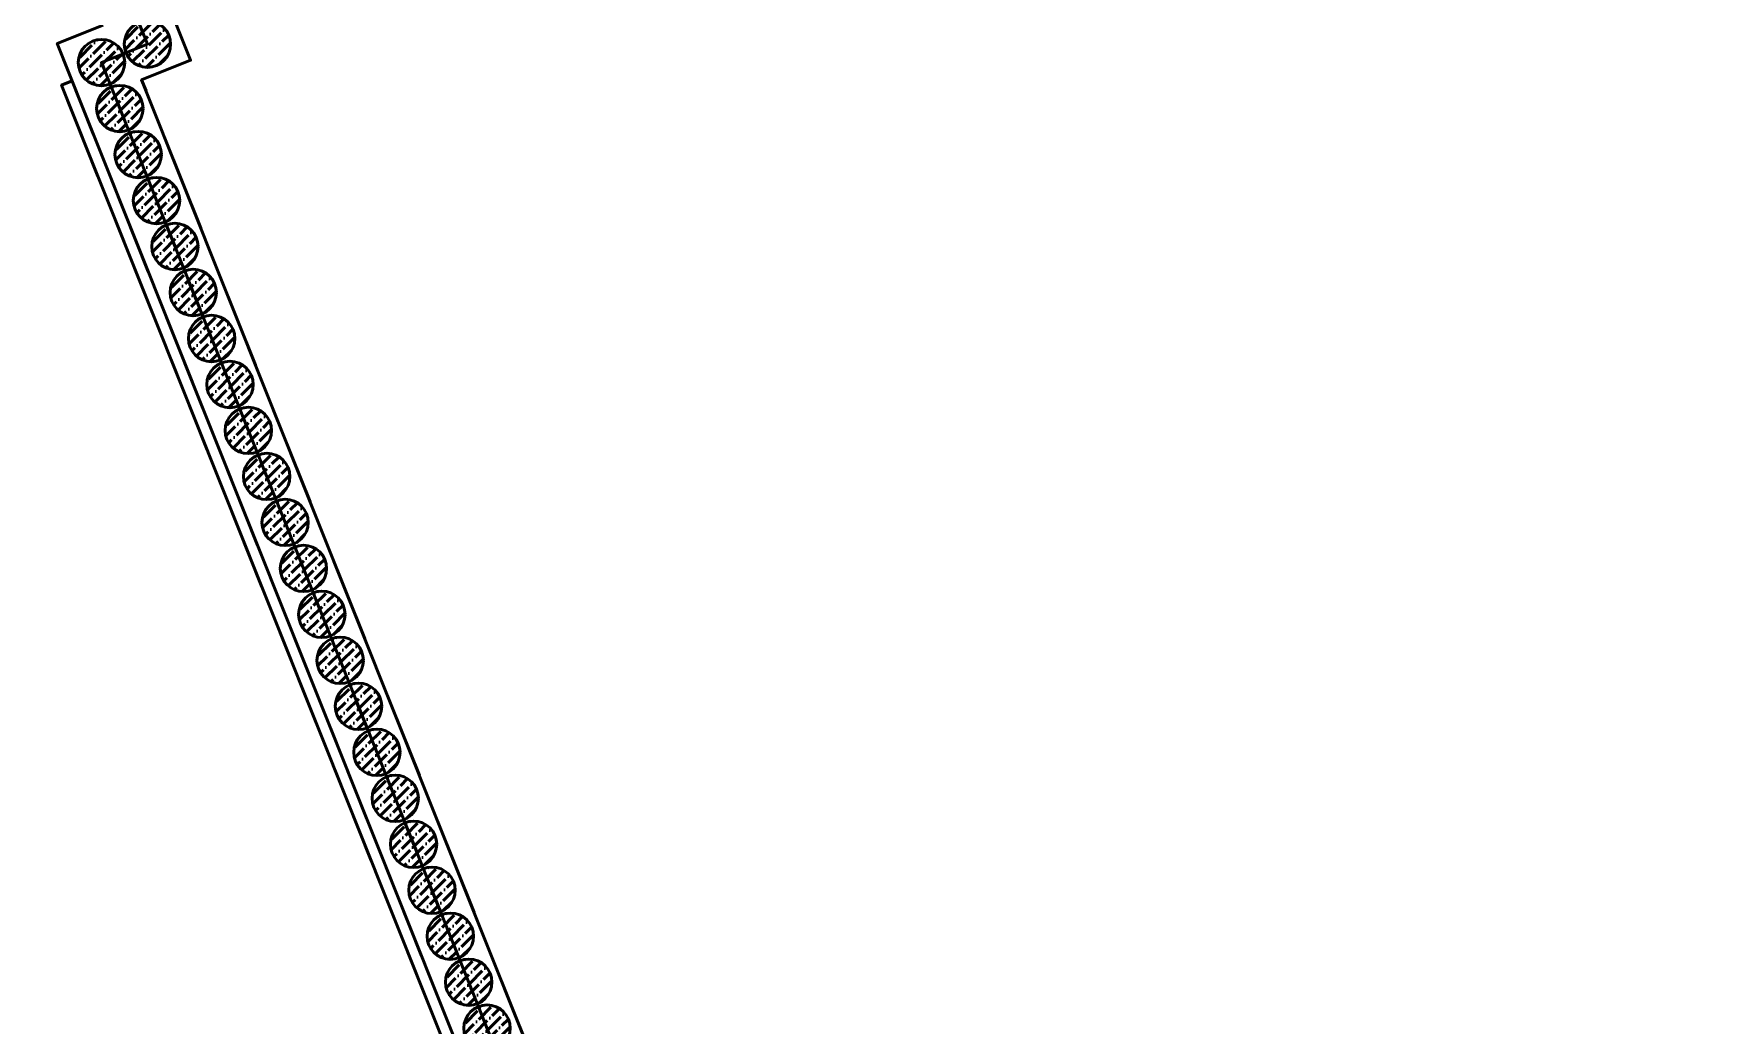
# Model space of a CAD drawing. Extents: x 9773 to 10136, y 10676 to 11757.
# Drawn here: x 9909.9 to 9964.5, y 11253.6 to 11285.6 of the extents above; entities that cross this region are included whole.
import ezdxf

# ---------------------------------------------------------------- set-up
doc = ezdxf.new("R2010")
doc.units = 0
for name, pattern in [('CONTI', [0]), ('DASHDOT', [1, 0.5, -0.25, 0, -0.25]), ('HIDDEN2', [4.7625, 3.175, -1.5875])]:
    doc.linetypes.add(name, pattern=pattern)
for name, color, linetype, lineweight in [('HATCH', 8, 'Continuous', 0), ('OSI', 3, 'DASHDOT', 9), ('SIZE', 142, 'Continuous', 9), ('ПС', 5, 'Continuous', 40)]:
    doc.layers.add(name, color=color, linetype=linetype, lineweight=lineweight)
doc.layers.add('HIDDEN', color=6, linetype='HIDDEN2')
doc.layers.add('PILE_HID', color=40, linetype='CONTI')
pattern_1 = [(45, (-67.13127, 169.8088), (0.1178658616, 0.4321748258), [0.555625, -0.111125, 0, -0.111125])]
pattern_2 = [(45, (-68.61713, 169.2153), (0.1178658616, 0.4321748258), [0.555625, -0.111125, 0, -0.111125])]
pattern_3 = [(45, (-68.02364, 167.72944), (0.1178658616, 0.4321748258), [0.555625, -0.111125, 0, -0.111125])]
pattern_4 = [(45, (-67.43015, 166.24359), (0.1178658616, 0.4321748258), [0.555625, -0.111125, 0, -0.111125])]
pattern_5 = [(45, (-66.83666, 164.75773), (0.1178658616, 0.4321748258), [0.555625, -0.111125, 0, -0.111125])]
pattern_6 = [(45, (-66.24316, 163.27187), (0.1178658616, 0.4321748258), [0.555625, -0.111125, 0, -0.111125])]
pattern_7 = [(45, (-65.64967, 161.78602), (0.1178658616, 0.4321748258), [0.555625, -0.111125, 0, -0.111125])]
pattern_8 = [(45, (-65.05618, 160.30016), (0.1178658616, 0.4321748258), [0.555625, -0.111125, 0, -0.111125])]
pattern_9 = [(45, (-64.4627, 158.8143), (0.1178658616, 0.4321748258), [0.555625, -0.111125, 0, -0.111125])]
pattern_10 = [(45, (-63.8692, 157.32845), (0.1178658616, 0.4321748258), [0.555625, -0.111125, 0, -0.111125])]
pattern_11 = [(45, (-63.27571, 155.8426), (0.1178658616, 0.4321748258), [0.555625, -0.111125, 0, -0.111125])]
pattern_12 = [(45, (-62.68222, 154.35674), (0.1178658616, 0.4321748258), [0.555625, -0.111125, 0, -0.111125])]
pattern_13 = [(45, (-62.08873, 152.87088), (0.1178658616, 0.4321748258), [0.555625, -0.111125, 0, -0.111125])]
pattern_14 = [(45, (-61.49524, 151.38502), (0.1178658616, 0.4321748258), [0.555625, -0.111125, 0, -0.111125])]
pattern_15 = [(45, (-60.90175, 149.89917), (0.1178658616, 0.4321748258), [0.555625, -0.111125, 0, -0.111125])]
pattern_16 = [(45, (-60.30826, 148.4133), (0.1178658616, 0.4321748258), [0.555625, -0.111125, 0, -0.111125])]
pattern_17 = [(45, (-59.71477, 146.92745), (0.1178658616, 0.4321748258), [0.555625, -0.111125, 0, -0.111125])]
pattern_18 = [(45, (-59.12128, 145.4416), (0.1178658616, 0.4321748258), [0.555625, -0.111125, 0, -0.111125])]
pattern_19 = [(45, (-58.52779, 143.95574), (0.1178658616, 0.4321748258), [0.555625, -0.111125, 0, -0.111125])]
pattern_20 = [(45, (-57.9343, 142.46988), (0.1178658616, 0.4321748258), [0.555625, -0.111125, 0, -0.111125])]
pattern_21 = [(45, (-57.3408, 140.98403), (0.1178658616, 0.4321748258), [0.555625, -0.111125, 0, -0.111125])]
pattern_22 = [(45, (-56.74732, 139.49817), (0.1178658616, 0.4321748258), [0.555625, -0.111125, 0, -0.111125])]
pattern_23 = [(45, (-56.15383, 138.01232), (0.1178658616, 0.4321748258), [0.555625, -0.111125, 0, -0.111125])]

# ---------------------------------------------------------------- blocks, each defined once
blk = doc.blocks.new('45245242')
at = {"layer": 'HATCH', "lineweight": 50}
h = blk.add_hatch(dxfattribs=at)
h.set_pattern_fill('ANSI36', color=5, scale=0.07)
h.set_pattern_definition(pattern_1)
h.paths.add_polyline_path([(9913.345, 11285.993, 0.306578), (9912.874, 11285.296, 0.095507), (9912.927, 11285.018), (9913.624, 11285.296)])
h.paths.add_polyline_path([(9913.345, 11285.993), (9913.624, 11285.296), (9914.32, 11285.575, 0.414214)])
h.paths.add_polyline_path([(9914.374, 11285.296, 0.095507), (9914.32, 11285.575), (9913.624, 11285.296), (9913.903, 11284.6, 0.306578)])
h.paths.add_polyline_path([(9913.624, 11285.296), (9912.927, 11285.018, 0.414214), (9913.903, 11284.6)])
h = blk.add_hatch(dxfattribs=at)
h.set_pattern_fill('ANSI36', color=5, scale=0.07)
h.set_pattern_definition(pattern_2)
h.paths.add_polyline_path([(9911.859, 11285.399, 0.306578), (9911.388, 11284.703, 0.095507), (9911.442, 11284.424), (9912.138, 11284.703)])
h.paths.add_polyline_path([(9911.859, 11285.399), (9912.138, 11284.703), (9912.834, 11284.982, 0.414214)])
h.paths.add_polyline_path([(9912.888, 11284.703, 0.095507), (9912.834, 11284.982), (9912.138, 11284.703), (9912.417, 11284.007, 0.306578)])
h.paths.add_polyline_path([(9912.138, 11284.703), (9911.442, 11284.424, 0.414214), (9912.417, 11284.007)])
h = blk.add_hatch(dxfattribs=at)
h.set_pattern_fill('ANSI36', color=5, scale=0.07)
h.set_pattern_definition(pattern_3)
h.paths.add_polyline_path([(9912.453, 11283.913, 0.306578), (9911.981, 11283.217, 0.095507), (9912.035, 11282.938), (9912.731, 11283.217)])
h.paths.add_polyline_path([(9912.453, 11283.913), (9912.731, 11283.217), (9913.428, 11283.496, 0.414214)])
h.paths.add_polyline_path([(9913.481, 11283.217, 0.095507), (9913.428, 11283.496), (9912.731, 11283.217), (9913.01, 11282.521, 0.306578)])
h.paths.add_polyline_path([(9912.731, 11283.217), (9912.035, 11282.938, 0.414214), (9913.01, 11282.521)])
h = blk.add_hatch(dxfattribs=at)
h.set_pattern_fill('ANSI36', color=5, scale=0.07)
h.set_pattern_definition(pattern_4)
h.paths.add_polyline_path([(9913.046, 11282.427, 0.306578), (9912.575, 11281.731, 0.095507), (9912.629, 11281.452), (9913.325, 11281.731)])
h.paths.add_polyline_path([(9913.046, 11282.427), (9913.325, 11281.731), (9914.021, 11282.01, 0.414214)])
h.paths.add_polyline_path([(9914.075, 11281.731, 0.095507), (9914.021, 11282.01), (9913.325, 11281.731), (9913.604, 11281.035, 0.306578)])
h.paths.add_polyline_path([(9913.325, 11281.731), (9912.629, 11281.452, 0.414214), (9913.604, 11281.035)])
h = blk.add_hatch(dxfattribs=at)
h.set_pattern_fill('ANSI36', color=5, scale=0.07)
h.set_pattern_definition(pattern_5)
h.paths.add_polyline_path([(9913.64, 11280.941, 0.306578), (9913.168, 11280.245, 0.095507), (9913.222, 11279.966), (9913.918, 11280.245)])
h.paths.add_polyline_path([(9913.64, 11280.941), (9913.918, 11280.245), (9914.615, 11280.524, 0.414214)])
h.paths.add_polyline_path([(9914.668, 11280.245, 0.095507), (9914.615, 11280.524), (9913.918, 11280.245), (9914.197, 11279.549, 0.306578)])
h.paths.add_polyline_path([(9913.918, 11280.245), (9913.222, 11279.966, 0.414214), (9914.197, 11279.549)])
h = blk.add_hatch(dxfattribs=at)
h.set_pattern_fill('ANSI36', color=5, scale=0.07)
h.set_pattern_definition(pattern_6)
h.paths.add_polyline_path([(9914.233, 11279.456, 0.306578), (9913.762, 11278.759, 0.095507), (9913.816, 11278.481), (9914.512, 11278.759)])
h.paths.add_polyline_path([(9914.233, 11279.456), (9914.512, 11278.759), (9915.208, 11279.038, 0.414214)])
h.paths.add_polyline_path([(9915.262, 11278.759, 0.095507), (9915.208, 11279.038), (9914.512, 11278.759), (9914.791, 11278.063, 0.306578)])
h.paths.add_polyline_path([(9914.512, 11278.759), (9913.816, 11278.481, 0.414214), (9914.791, 11278.063)])
h = blk.add_hatch(dxfattribs=at)
h.set_pattern_fill('ANSI36', color=5, scale=0.07)
h.set_pattern_definition(pattern_7)
h.paths.add_polyline_path([(9914.827, 11277.97, 0.306578), (9914.355, 11277.274, 0.095507), (9914.409, 11276.995), (9915.105, 11277.274)])
h.paths.add_polyline_path([(9914.827, 11277.97), (9915.105, 11277.274), (9915.802, 11277.552, 0.414214)])
h.paths.add_polyline_path([(9915.855, 11277.274, 0.095507), (9915.802, 11277.552), (9915.105, 11277.274), (9915.384, 11276.577, 0.306578)])
h.paths.add_polyline_path([(9915.105, 11277.274), (9914.409, 11276.995, 0.414214), (9915.384, 11276.577)])
h = blk.add_hatch(dxfattribs=at)
h.set_pattern_fill('ANSI36', color=5, scale=0.07)
h.set_pattern_definition(pattern_8)
h.paths.add_polyline_path([(9915.42, 11276.484, 0.306578), (9914.949, 11275.788, 0.095507), (9915.003, 11275.509), (9915.699, 11275.788)])
h.paths.add_polyline_path([(9915.42, 11276.484), (9915.699, 11275.788), (9916.395, 11276.066, 0.414214)])
h.paths.add_polyline_path([(9916.449, 11275.788, 0.095507), (9916.395, 11276.066), (9915.699, 11275.788), (9915.978, 11275.091, 0.306578)])
h.paths.add_polyline_path([(9915.699, 11275.788), (9915.003, 11275.509, 0.414214), (9915.978, 11275.091)])
h = blk.add_hatch(dxfattribs=at)
h.set_pattern_fill('ANSI36', color=5, scale=0.07)
h.set_pattern_definition(pattern_9)
h.paths.add_polyline_path([(9916.014, 11274.998, 0.306578), (9915.542, 11274.302, 0.095507), (9915.596, 11274.023), (9916.292, 11274.302)])
h.paths.add_polyline_path([(9916.014, 11274.998), (9916.292, 11274.302), (9916.989, 11274.581, 0.414214)])
h.paths.add_polyline_path([(9917.042, 11274.302, 0.095507), (9916.989, 11274.581), (9916.292, 11274.302), (9916.571, 11273.606, 0.306578)])
h.paths.add_polyline_path([(9916.292, 11274.302), (9915.596, 11274.023, 0.414214), (9916.571, 11273.606)])
h = blk.add_hatch(dxfattribs=at)
h.set_pattern_fill('ANSI36', color=5, scale=0.07)
h.set_pattern_definition(pattern_10)
h.paths.add_polyline_path([(9916.607, 11273.512, 0.306578), (9916.136, 11272.816, 0.095507), (9916.19, 11272.537), (9916.886, 11272.816)])
h.paths.add_polyline_path([(9916.607, 11273.512), (9916.886, 11272.816), (9917.582, 11273.095, 0.414214)])
h.paths.add_polyline_path([(9917.636, 11272.816, 0.095507), (9917.582, 11273.095), (9916.886, 11272.816), (9917.165, 11272.12, 0.306578)])
h.paths.add_polyline_path([(9916.886, 11272.816), (9916.19, 11272.537, 0.414214), (9917.165, 11272.12)])
h = blk.add_hatch(dxfattribs=at)
h.set_pattern_fill('ANSI36', color=5, scale=0.07)
h.set_pattern_definition(pattern_11)
h.paths.add_polyline_path([(9917.201, 11272.026, 0.306578), (9916.729, 11271.33, 0.095507), (9916.783, 11271.051), (9917.479, 11271.33)])
h.paths.add_polyline_path([(9917.201, 11272.026), (9917.479, 11271.33), (9918.176, 11271.609, 0.414214)])
h.paths.add_polyline_path([(9918.229, 11271.33, 0.095507), (9918.176, 11271.609), (9917.479, 11271.33), (9917.758, 11270.634, 0.306578)])
h.paths.add_polyline_path([(9917.479, 11271.33), (9916.783, 11271.051, 0.414214), (9917.758, 11270.634)])
h = blk.add_hatch(dxfattribs=at)
h.set_pattern_fill('ANSI36', color=5, scale=0.07)
h.set_pattern_definition(pattern_12)
h.paths.add_polyline_path([(9917.794, 11270.541, 0.306578), (9917.323, 11269.844, 0.095507), (9917.377, 11269.565), (9918.073, 11269.844)])
h.paths.add_polyline_path([(9917.794, 11270.541), (9918.073, 11269.844), (9918.769, 11270.123, 0.414214)])
h.paths.add_polyline_path([(9918.823, 11269.844, 0.095507), (9918.769, 11270.123), (9918.073, 11269.844), (9918.352, 11269.148, 0.306578)])
h.paths.add_polyline_path([(9918.073, 11269.844), (9917.377, 11269.565, 0.414214), (9918.352, 11269.148)])
h = blk.add_hatch(dxfattribs=at)
h.set_pattern_fill('ANSI36', color=5, scale=0.07)
h.set_pattern_definition(pattern_13)
h.paths.add_polyline_path([(9918.387, 11269.055, 0.306578), (9917.916, 11268.358, 0.095507), (9917.97, 11268.08), (9918.666, 11268.358)])
h.paths.add_polyline_path([(9918.387, 11269.055), (9918.666, 11268.358), (9919.363, 11268.637, 0.414214)])
h.paths.add_polyline_path([(9919.416, 11268.358, 0.095507), (9919.363, 11268.637), (9918.666, 11268.358), (9918.945, 11267.662, 0.306578)])
h.paths.add_polyline_path([(9918.666, 11268.358), (9917.97, 11268.08, 0.414214), (9918.945, 11267.662)])
h = blk.add_hatch(dxfattribs=at)
h.set_pattern_fill('ANSI36', color=5, scale=0.07)
h.set_pattern_definition(pattern_14)
h.paths.add_polyline_path([(9918.981, 11267.569, 0.306578), (9918.51, 11266.873, 0.095507), (9918.564, 11266.594), (9919.26, 11266.873)])
h.paths.add_polyline_path([(9918.981, 11267.569), (9919.26, 11266.873), (9919.956, 11267.151, 0.414214)])
h.paths.add_polyline_path([(9920.01, 11266.873, 0.095507), (9919.956, 11267.151), (9919.26, 11266.873), (9919.539, 11266.176, 0.306578)])
h.paths.add_polyline_path([(9919.26, 11266.873), (9918.564, 11266.594, 0.414214), (9919.539, 11266.176)])
h = blk.add_hatch(dxfattribs=at)
h.set_pattern_fill('ANSI36', color=5, scale=0.07)
h.set_pattern_definition(pattern_15)
h.paths.add_polyline_path([(9919.574, 11266.083, 0.306578), (9919.103, 11265.387, 0.095507), (9919.157, 11265.108), (9919.853, 11265.387)])
h.paths.add_polyline_path([(9919.574, 11266.083), (9919.853, 11265.387), (9920.55, 11265.665, 0.414214)])
h.paths.add_polyline_path([(9920.603, 11265.387, 0.095507), (9920.55, 11265.665), (9919.853, 11265.387), (9920.132, 11264.69, 0.306578)])
h.paths.add_polyline_path([(9919.853, 11265.387), (9919.157, 11265.108, 0.414214), (9920.132, 11264.69)])
h = blk.add_hatch(dxfattribs=at)
h.set_pattern_fill('ANSI36', color=5, scale=0.07)
h.set_pattern_definition(pattern_16)
h.paths.add_polyline_path([(9920.168, 11264.597, 0.306578), (9919.697, 11263.901, 0.095507), (9919.75, 11263.622), (9920.447, 11263.901)])
h.paths.add_polyline_path([(9920.168, 11264.597), (9920.447, 11263.901), (9921.143, 11264.18, 0.414214)])
h.paths.add_polyline_path([(9921.197, 11263.901, 0.095507), (9921.143, 11264.18), (9920.447, 11263.901), (9920.726, 11263.205, 0.306578)])
h.paths.add_polyline_path([(9920.447, 11263.901), (9919.75, 11263.622, 0.414214), (9920.726, 11263.205)])
h = blk.add_hatch(dxfattribs=at)
h.set_pattern_fill('ANSI36', color=5, scale=0.07)
h.set_pattern_definition(pattern_17)
h.paths.add_polyline_path([(9920.761, 11263.111, 0.306578), (9920.29, 11262.415, 0.095507), (9920.344, 11262.136), (9921.04, 11262.415)])
h.paths.add_polyline_path([(9920.761, 11263.111), (9921.04, 11262.415), (9921.736, 11262.694, 0.414214)])
h.paths.add_polyline_path([(9921.79, 11262.415, 0.095507), (9921.736, 11262.694), (9921.04, 11262.415), (9921.319, 11261.719, 0.306578)])
h.paths.add_polyline_path([(9921.04, 11262.415), (9920.344, 11262.136, 0.414214), (9921.319, 11261.719)])
h = blk.add_hatch(dxfattribs=at)
h.set_pattern_fill('ANSI36', color=5, scale=0.07)
h.set_pattern_definition(pattern_18)
h.paths.add_polyline_path([(9921.355, 11261.625, 0.306578), (9920.884, 11260.929, 0.095507), (9920.937, 11260.65), (9921.634, 11260.929)])
h.paths.add_polyline_path([(9921.355, 11261.625), (9921.634, 11260.929), (9922.33, 11261.208, 0.414214)])
h.paths.add_polyline_path([(9922.384, 11260.929, 0.095507), (9922.33, 11261.208), (9921.634, 11260.929), (9921.913, 11260.233, 0.306578)])
h.paths.add_polyline_path([(9921.634, 11260.929), (9920.937, 11260.65, 0.414214), (9921.913, 11260.233)])
h = blk.add_hatch(dxfattribs=at)
h.set_pattern_fill('ANSI36', color=5, scale=0.07)
h.set_pattern_definition(pattern_19)
h.paths.add_polyline_path([(9921.948, 11260.14, 0.306578), (9921.477, 11259.443, 0.095507), (9921.531, 11259.164), (9922.227, 11259.443)])
h.paths.add_polyline_path([(9921.948, 11260.14), (9922.227, 11259.443), (9922.923, 11259.722, 0.414214)])
h.paths.add_polyline_path([(9922.977, 11259.443, 0.095507), (9922.923, 11259.722), (9922.227, 11259.443), (9922.506, 11258.747, 0.306578)])
h.paths.add_polyline_path([(9922.227, 11259.443), (9921.531, 11259.164, 0.414214), (9922.506, 11258.747)])
h = blk.add_hatch(dxfattribs=at)
h.set_pattern_fill('ANSI36', color=5, scale=0.07)
h.set_pattern_definition(pattern_20)
h.paths.add_polyline_path([(9922.542, 11258.654, 0.306578), (9922.071, 11257.957, 0.095507), (9922.124, 11257.679), (9922.821, 11257.957)])
h.paths.add_polyline_path([(9922.542, 11258.654), (9922.821, 11257.957), (9923.517, 11258.236, 0.414214)])
h.paths.add_polyline_path([(9923.571, 11257.957, 0.095507), (9923.517, 11258.236), (9922.821, 11257.957), (9923.1, 11257.261, 0.306578)])
h.paths.add_polyline_path([(9922.821, 11257.957), (9922.124, 11257.679, 0.414214), (9923.1, 11257.261)])
h = blk.add_hatch(dxfattribs=at)
h.set_pattern_fill('ANSI36', color=5, scale=0.07)
h.set_pattern_definition(pattern_21)
h.paths.add_polyline_path([(9923.135, 11257.168, 0.306578), (9922.664, 11256.472, 0.095507), (9922.718, 11256.193), (9923.414, 11256.472)])
h.paths.add_polyline_path([(9923.135, 11257.168), (9923.414, 11256.472), (9924.11, 11256.75, 0.414214)])
h.paths.add_polyline_path([(9924.164, 11256.472, 0.095507), (9924.11, 11256.75), (9923.414, 11256.472), (9923.693, 11255.775, 0.306578)])
h.paths.add_polyline_path([(9923.414, 11256.472), (9922.718, 11256.193, 0.414214), (9923.693, 11255.775)])
h = blk.add_hatch(dxfattribs=at)
h.set_pattern_fill('ANSI36', color=5, scale=0.07)
h.set_pattern_definition(pattern_22)
h.paths.add_polyline_path([(9923.729, 11255.682, 0.306578), (9923.258, 11254.986, 0.095507), (9923.311, 11254.707), (9924.008, 11254.986)])
h.paths.add_polyline_path([(9923.729, 11255.682), (9924.008, 11254.986), (9924.704, 11255.264, 0.414214)])
h.paths.add_polyline_path([(9924.758, 11254.986, 0.095507), (9924.704, 11255.264), (9924.008, 11254.986), (9924.286, 11254.289, 0.306578)])
h.paths.add_polyline_path([(9924.008, 11254.986), (9923.311, 11254.707, 0.414214), (9924.286, 11254.289)])
h = blk.add_hatch(dxfattribs=at)
h.set_pattern_fill('ANSI36', color=5, scale=0.07)
h.set_pattern_definition(pattern_23)
h.paths.add_polyline_path([(9924.322, 11254.196, 0.306578), (9923.851, 11253.5, 0.095507), (9923.905, 11253.221), (9924.601, 11253.5)])
h.paths.add_polyline_path([(9924.322, 11254.196), (9924.601, 11253.5), (9925.297, 11253.779, 0.414214)])
h.paths.add_polyline_path([(9925.351, 11253.5, 0.095507), (9925.297, 11253.779), (9924.601, 11253.5), (9924.88, 11252.804, 0.306578)])
h.paths.add_polyline_path([(9924.601, 11253.5), (9923.905, 11253.221, 0.414214), (9924.88, 11252.804)])
at = {"layer": 'HIDDEN', "color": 5, "lineweight": 50}
for points in [[(9912.194, 11285.91), (9910.708, 11285.316), (9949.508, 11188.178), (9950.994, 11188.772), (9951.958, 11186.357), (9950.472, 11185.764), (9962.582, 11159.026), (9962.773, 11158.971), (9964.525, 11160.069), (9953.431, 11184.56), (9954.817, 11185.13), (9952.258, 11191.538), (9950.679, 11190.908), (9913.437, 11284.145), (9915.016, 11284.776), (9912.494, 11291.091)], [(9911.191, 11284.109), (9910.847, 11283.972), (9948.682, 11189.248), (9949.026, 11189.386)]]:
    blk.add_lwpolyline(points, dxfattribs=at)
at = {"layer": 'OSI', "color": 5, "lineweight": 50, "ltscale": 2, "flags": 128}
blk.add_lwpolyline([(9860.073, 11421.816), (9861.045, 11418.751), (9862.016, 11415.686), (9863.952, 11409.577), (9866.625, 11402.227), (9869.308, 11394.849), (9872.607, 11385.409), (9876.019, 11376.023), (9879.525, 11366.729), (9883.125, 11357.451), (9886.79, 11348.177), (9890.491, 11338.898), (9910.357, 11289.16), (9911.843, 11289.754), (9913.624, 11285.296), (9912.138, 11284.703), (9950.121, 11189.608), (9952.304, 11190.48)], dxfattribs=at)
at = {"layer": 'PILE_HID', "color": 5, "lineweight": 50, "ltscale": 100}
for centre in [(9913.624, 11285.296), (9912.138, 11284.703), (9912.731, 11283.217), (9913.325, 11281.731), (9913.918, 11280.245), (9914.512, 11278.759), (9915.105, 11277.274), (9915.699, 11275.788), (9916.292, 11274.302), (9916.886, 11272.816), (9917.479, 11271.33), (9918.073, 11269.844), (9918.666, 11268.358), (9919.26, 11266.873), (9919.853, 11265.387), (9920.447, 11263.901), (9921.04, 11262.415), (9921.634, 11260.929), (9922.227, 11259.443), (9922.821, 11257.957), (9923.414, 11256.472), (9924.008, 11254.986), (9924.601, 11253.5)]:
    blk.add_circle(centre, 0.75, dxfattribs=at)

msp = doc.modelspace()

# ---------------------------------------------------------------- hatches: boundary and pattern name
at = {"layer": 'ПС', "lineweight": 50}
h = msp.add_hatch(dxfattribs=at)
h.set_pattern_fill('ANSI36', color=5, scale=0.07)
h.set_pattern_definition(pattern_1)
h.paths.add_polyline_path([(9913.345, 11285.993, 0.306578), (9912.874, 11285.296, 0.095507), (9912.927, 11285.018), (9913.624, 11285.296)])
h.paths.add_polyline_path([(9913.345, 11285.993), (9913.624, 11285.296), (9914.32, 11285.575, 0.414214)])
h.paths.add_polyline_path([(9914.374, 11285.296, 0.095507), (9914.32, 11285.575), (9913.624, 11285.296), (9913.903, 11284.6, 0.306578)])
h.paths.add_polyline_path([(9913.624, 11285.296), (9912.927, 11285.018, 0.414214), (9913.903, 11284.6)])
h = msp.add_hatch(dxfattribs=at)
h.set_pattern_fill('ANSI36', color=5, scale=0.07)
h.set_pattern_definition(pattern_2)
h.paths.add_polyline_path([(9911.859, 11285.399, 0.306578), (9911.388, 11284.703, 0.095507), (9911.442, 11284.424), (9912.138, 11284.703)])
h.paths.add_polyline_path([(9911.859, 11285.399), (9912.138, 11284.703), (9912.834, 11284.982, 0.414214)])
h.paths.add_polyline_path([(9912.888, 11284.703, 0.095507), (9912.834, 11284.982), (9912.138, 11284.703), (9912.417, 11284.007, 0.306578)])
h.paths.add_polyline_path([(9912.138, 11284.703), (9911.442, 11284.424, 0.414214), (9912.417, 11284.007)])
h = msp.add_hatch(dxfattribs=at)
h.set_pattern_fill('ANSI36', color=5, scale=0.07)
h.set_pattern_definition(pattern_3)
h.paths.add_polyline_path([(9912.453, 11283.913, 0.306578), (9911.981, 11283.217, 0.095507), (9912.035, 11282.938), (9912.731, 11283.217)])
h.paths.add_polyline_path([(9912.453, 11283.913), (9912.731, 11283.217), (9913.428, 11283.496, 0.414214)])
h.paths.add_polyline_path([(9913.481, 11283.217, 0.095507), (9913.428, 11283.496), (9912.731, 11283.217), (9913.01, 11282.521, 0.306578)])
h.paths.add_polyline_path([(9912.731, 11283.217), (9912.035, 11282.938, 0.414214), (9913.01, 11282.521)])
h = msp.add_hatch(dxfattribs=at)
h.set_pattern_fill('ANSI36', color=5, scale=0.07)
h.set_pattern_definition(pattern_4)
h.paths.add_polyline_path([(9913.046, 11282.427, 0.306578), (9912.575, 11281.731, 0.095507), (9912.629, 11281.452), (9913.325, 11281.731)])
h.paths.add_polyline_path([(9913.046, 11282.427), (9913.325, 11281.731), (9914.021, 11282.01, 0.414214)])
h.paths.add_polyline_path([(9914.075, 11281.731, 0.095507), (9914.021, 11282.01), (9913.325, 11281.731), (9913.604, 11281.035, 0.306578)])
h.paths.add_polyline_path([(9913.325, 11281.731), (9912.629, 11281.452, 0.414214), (9913.604, 11281.035)])
h = msp.add_hatch(dxfattribs=at)
h.set_pattern_fill('ANSI36', color=5, scale=0.07)
h.set_pattern_definition(pattern_5)
h.paths.add_polyline_path([(9913.64, 11280.941, 0.306578), (9913.168, 11280.245, 0.095507), (9913.222, 11279.966), (9913.918, 11280.245)])
h.paths.add_polyline_path([(9913.64, 11280.941), (9913.918, 11280.245), (9914.615, 11280.524, 0.414214)])
h.paths.add_polyline_path([(9914.668, 11280.245, 0.095507), (9914.615, 11280.524), (9913.918, 11280.245), (9914.197, 11279.549, 0.306578)])
h.paths.add_polyline_path([(9913.918, 11280.245), (9913.222, 11279.966, 0.414214), (9914.197, 11279.549)])
h = msp.add_hatch(dxfattribs=at)
h.set_pattern_fill('ANSI36', color=5, scale=0.07)
h.set_pattern_definition(pattern_6)
h.paths.add_polyline_path([(9914.233, 11279.456, 0.306578), (9913.762, 11278.759, 0.095507), (9913.816, 11278.481), (9914.512, 11278.759)])
h.paths.add_polyline_path([(9914.233, 11279.456), (9914.512, 11278.759), (9915.208, 11279.038, 0.414214)])
h.paths.add_polyline_path([(9915.262, 11278.759, 0.095507), (9915.208, 11279.038), (9914.512, 11278.759), (9914.791, 11278.063, 0.306578)])
h.paths.add_polyline_path([(9914.512, 11278.759), (9913.816, 11278.481, 0.414214), (9914.791, 11278.063)])
h = msp.add_hatch(dxfattribs=at)
h.set_pattern_fill('ANSI36', color=5, scale=0.07)
h.set_pattern_definition(pattern_7)
h.paths.add_polyline_path([(9914.827, 11277.97, 0.306578), (9914.355, 11277.274, 0.095507), (9914.409, 11276.995), (9915.105, 11277.274)])
h.paths.add_polyline_path([(9914.827, 11277.97), (9915.105, 11277.274), (9915.802, 11277.552, 0.414214)])
h.paths.add_polyline_path([(9915.855, 11277.274, 0.095507), (9915.802, 11277.552), (9915.105, 11277.274), (9915.384, 11276.577, 0.306578)])
h.paths.add_polyline_path([(9915.105, 11277.274), (9914.409, 11276.995, 0.414214), (9915.384, 11276.577)])
h = msp.add_hatch(dxfattribs=at)
h.set_pattern_fill('ANSI36', color=5, scale=0.07)
h.set_pattern_definition(pattern_8)
h.paths.add_polyline_path([(9915.42, 11276.484, 0.306578), (9914.949, 11275.788, 0.095507), (9915.003, 11275.509), (9915.699, 11275.788)])
h.paths.add_polyline_path([(9915.42, 11276.484), (9915.699, 11275.788), (9916.395, 11276.066, 0.414214)])
h.paths.add_polyline_path([(9916.449, 11275.788, 0.095507), (9916.395, 11276.066), (9915.699, 11275.788), (9915.978, 11275.091, 0.306578)])
h.paths.add_polyline_path([(9915.699, 11275.788), (9915.003, 11275.509, 0.414214), (9915.978, 11275.091)])
h = msp.add_hatch(dxfattribs=at)
h.set_pattern_fill('ANSI36', color=5, scale=0.07)
h.set_pattern_definition(pattern_9)
h.paths.add_polyline_path([(9916.014, 11274.998, 0.306578), (9915.542, 11274.302, 0.095507), (9915.596, 11274.023), (9916.292, 11274.302)])
h.paths.add_polyline_path([(9916.014, 11274.998), (9916.292, 11274.302), (9916.989, 11274.581, 0.414214)])
h.paths.add_polyline_path([(9917.042, 11274.302, 0.095507), (9916.989, 11274.581), (9916.292, 11274.302), (9916.571, 11273.606, 0.306578)])
h.paths.add_polyline_path([(9916.292, 11274.302), (9915.596, 11274.023, 0.414214), (9916.571, 11273.606)])
h = msp.add_hatch(dxfattribs=at)
h.set_pattern_fill('ANSI36', color=5, scale=0.07)
h.set_pattern_definition(pattern_10)
h.paths.add_polyline_path([(9916.607, 11273.512, 0.306578), (9916.136, 11272.816, 0.095507), (9916.19, 11272.537), (9916.886, 11272.816)])
h.paths.add_polyline_path([(9916.607, 11273.512), (9916.886, 11272.816), (9917.582, 11273.095, 0.414214)])
h.paths.add_polyline_path([(9917.636, 11272.816, 0.095507), (9917.582, 11273.095), (9916.886, 11272.816), (9917.165, 11272.12, 0.306578)])
h.paths.add_polyline_path([(9916.886, 11272.816), (9916.19, 11272.537, 0.414214), (9917.165, 11272.12)])
h = msp.add_hatch(dxfattribs=at)
h.set_pattern_fill('ANSI36', color=5, scale=0.07)
h.set_pattern_definition(pattern_11)
h.paths.add_polyline_path([(9917.201, 11272.026, 0.306578), (9916.729, 11271.33, 0.095507), (9916.783, 11271.051), (9917.479, 11271.33)])
h.paths.add_polyline_path([(9917.201, 11272.026), (9917.479, 11271.33), (9918.176, 11271.609, 0.414214)])
h.paths.add_polyline_path([(9918.229, 11271.33, 0.095507), (9918.176, 11271.609), (9917.479, 11271.33), (9917.758, 11270.634, 0.306578)])
h.paths.add_polyline_path([(9917.479, 11271.33), (9916.783, 11271.051, 0.414214), (9917.758, 11270.634)])
h = msp.add_hatch(dxfattribs=at)
h.set_pattern_fill('ANSI36', color=5, scale=0.07)
h.set_pattern_definition(pattern_12)
h.paths.add_polyline_path([(9917.794, 11270.541, 0.306578), (9917.323, 11269.844, 0.095507), (9917.377, 11269.565), (9918.073, 11269.844)])
h.paths.add_polyline_path([(9917.794, 11270.541), (9918.073, 11269.844), (9918.769, 11270.123, 0.414214)])
h.paths.add_polyline_path([(9918.823, 11269.844, 0.095507), (9918.769, 11270.123), (9918.073, 11269.844), (9918.352, 11269.148, 0.306578)])
h.paths.add_polyline_path([(9918.073, 11269.844), (9917.377, 11269.565, 0.414214), (9918.352, 11269.148)])
h = msp.add_hatch(dxfattribs=at)
h.set_pattern_fill('ANSI36', color=5, scale=0.07)
h.set_pattern_definition(pattern_13)
h.paths.add_polyline_path([(9918.387, 11269.055, 0.306578), (9917.916, 11268.358, 0.095507), (9917.97, 11268.08), (9918.666, 11268.358)])
h.paths.add_polyline_path([(9918.387, 11269.055), (9918.666, 11268.358), (9919.363, 11268.637, 0.414214)])
h.paths.add_polyline_path([(9919.416, 11268.358, 0.095507), (9919.363, 11268.637), (9918.666, 11268.358), (9918.945, 11267.662, 0.306578)])
h.paths.add_polyline_path([(9918.666, 11268.358), (9917.97, 11268.08, 0.414214), (9918.945, 11267.662)])
h = msp.add_hatch(dxfattribs=at)
h.set_pattern_fill('ANSI36', color=5, scale=0.07)
h.set_pattern_definition(pattern_14)
h.paths.add_polyline_path([(9918.981, 11267.569, 0.306578), (9918.51, 11266.873, 0.095507), (9918.564, 11266.594), (9919.26, 11266.873)])
h.paths.add_polyline_path([(9918.981, 11267.569), (9919.26, 11266.873), (9919.956, 11267.151, 0.414214)])
h.paths.add_polyline_path([(9920.01, 11266.873, 0.095507), (9919.956, 11267.151), (9919.26, 11266.873), (9919.539, 11266.176, 0.306578)])
h.paths.add_polyline_path([(9919.26, 11266.873), (9918.564, 11266.594, 0.414214), (9919.539, 11266.176)])
h = msp.add_hatch(dxfattribs=at)
h.set_pattern_fill('ANSI36', color=5, scale=0.07)
h.set_pattern_definition(pattern_15)
h.paths.add_polyline_path([(9919.574, 11266.083, 0.306578), (9919.103, 11265.387, 0.095507), (9919.157, 11265.108), (9919.853, 11265.387)])
h.paths.add_polyline_path([(9919.574, 11266.083), (9919.853, 11265.387), (9920.55, 11265.665, 0.414214)])
h.paths.add_polyline_path([(9920.603, 11265.387, 0.095507), (9920.55, 11265.665), (9919.853, 11265.387), (9920.132, 11264.69, 0.306578)])
h.paths.add_polyline_path([(9919.853, 11265.387), (9919.157, 11265.108, 0.414214), (9920.132, 11264.69)])
h = msp.add_hatch(dxfattribs=at)
h.set_pattern_fill('ANSI36', color=5, scale=0.07)
h.set_pattern_definition(pattern_16)
h.paths.add_polyline_path([(9920.168, 11264.597, 0.306578), (9919.697, 11263.901, 0.095507), (9919.75, 11263.622), (9920.447, 11263.901)])
h.paths.add_polyline_path([(9920.168, 11264.597), (9920.447, 11263.901), (9921.143, 11264.18, 0.414214)])
h.paths.add_polyline_path([(9921.197, 11263.901, 0.095507), (9921.143, 11264.18), (9920.447, 11263.901), (9920.726, 11263.205, 0.306578)])
h.paths.add_polyline_path([(9920.447, 11263.901), (9919.75, 11263.622, 0.414214), (9920.726, 11263.205)])
h = msp.add_hatch(dxfattribs=at)
h.set_pattern_fill('ANSI36', color=5, scale=0.07)
h.set_pattern_definition(pattern_17)
h.paths.add_polyline_path([(9920.761, 11263.111, 0.306578), (9920.29, 11262.415, 0.095507), (9920.344, 11262.136), (9921.04, 11262.415)])
h.paths.add_polyline_path([(9920.761, 11263.111), (9921.04, 11262.415), (9921.736, 11262.694, 0.414214)])
h.paths.add_polyline_path([(9921.79, 11262.415, 0.095507), (9921.736, 11262.694), (9921.04, 11262.415), (9921.319, 11261.719, 0.306578)])
h.paths.add_polyline_path([(9921.04, 11262.415), (9920.344, 11262.136, 0.414214), (9921.319, 11261.719)])
h = msp.add_hatch(dxfattribs=at)
h.set_pattern_fill('ANSI36', color=5, scale=0.07)
h.set_pattern_definition(pattern_18)
h.paths.add_polyline_path([(9921.355, 11261.625, 0.306578), (9920.884, 11260.929, 0.095507), (9920.937, 11260.65), (9921.634, 11260.929)])
h.paths.add_polyline_path([(9921.355, 11261.625), (9921.634, 11260.929), (9922.33, 11261.208, 0.414214)])
h.paths.add_polyline_path([(9922.384, 11260.929, 0.095507), (9922.33, 11261.208), (9921.634, 11260.929), (9921.913, 11260.233, 0.306578)])
h.paths.add_polyline_path([(9921.634, 11260.929), (9920.937, 11260.65, 0.414214), (9921.913, 11260.233)])
h = msp.add_hatch(dxfattribs=at)
h.set_pattern_fill('ANSI36', color=5, scale=0.07)
h.set_pattern_definition(pattern_19)
h.paths.add_polyline_path([(9921.948, 11260.14, 0.306578), (9921.477, 11259.443, 0.095507), (9921.531, 11259.164), (9922.227, 11259.443)])
h.paths.add_polyline_path([(9921.948, 11260.14), (9922.227, 11259.443), (9922.923, 11259.722, 0.414214)])
h.paths.add_polyline_path([(9922.977, 11259.443, 0.095507), (9922.923, 11259.722), (9922.227, 11259.443), (9922.506, 11258.747, 0.306578)])
h.paths.add_polyline_path([(9922.227, 11259.443), (9921.531, 11259.164, 0.414214), (9922.506, 11258.747)])
h = msp.add_hatch(dxfattribs=at)
h.set_pattern_fill('ANSI36', color=5, scale=0.07)
h.set_pattern_definition(pattern_20)
h.paths.add_polyline_path([(9922.542, 11258.654, 0.306578), (9922.071, 11257.957, 0.095507), (9922.124, 11257.679), (9922.821, 11257.957)])
h.paths.add_polyline_path([(9922.542, 11258.654), (9922.821, 11257.957), (9923.517, 11258.236, 0.414214)])
h.paths.add_polyline_path([(9923.571, 11257.957, 0.095507), (9923.517, 11258.236), (9922.821, 11257.957), (9923.1, 11257.261, 0.306578)])
h.paths.add_polyline_path([(9922.821, 11257.957), (9922.124, 11257.679, 0.414214), (9923.1, 11257.261)])
h = msp.add_hatch(dxfattribs=at)
h.set_pattern_fill('ANSI36', color=5, scale=0.07)
h.set_pattern_definition(pattern_21)
h.paths.add_polyline_path([(9923.135, 11257.168, 0.306578), (9922.664, 11256.472, 0.095507), (9922.718, 11256.193), (9923.414, 11256.472)])
h.paths.add_polyline_path([(9923.135, 11257.168), (9923.414, 11256.472), (9924.11, 11256.75, 0.414214)])
h.paths.add_polyline_path([(9924.164, 11256.472, 0.095507), (9924.11, 11256.75), (9923.414, 11256.472), (9923.693, 11255.775, 0.306578)])
h.paths.add_polyline_path([(9923.414, 11256.472), (9922.718, 11256.193, 0.414214), (9923.693, 11255.775)])
h = msp.add_hatch(dxfattribs=at)
h.set_pattern_fill('ANSI36', color=5, scale=0.07)
h.set_pattern_definition(pattern_22)
h.paths.add_polyline_path([(9923.729, 11255.682, 0.306578), (9923.258, 11254.986, 0.095507), (9923.311, 11254.707), (9924.008, 11254.986)])
h.paths.add_polyline_path([(9923.729, 11255.682), (9924.008, 11254.986), (9924.704, 11255.264, 0.414214)])
h.paths.add_polyline_path([(9924.758, 11254.986, 0.095507), (9924.704, 11255.264), (9924.008, 11254.986), (9924.286, 11254.289, 0.306578)])
h.paths.add_polyline_path([(9924.008, 11254.986), (9923.311, 11254.707, 0.414214), (9924.286, 11254.289)])
h = msp.add_hatch(dxfattribs=at)
h.set_pattern_fill('ANSI36', color=5, scale=0.07)
h.set_pattern_definition(pattern_23)
h.paths.add_polyline_path([(9924.322, 11254.196, 0.306578), (9923.851, 11253.5, 0.095507), (9923.905, 11253.221), (9924.601, 11253.5)])
h.paths.add_polyline_path([(9924.322, 11254.196), (9924.601, 11253.5), (9925.297, 11253.779, 0.414214)])
h.paths.add_polyline_path([(9925.351, 11253.5, 0.095507), (9925.297, 11253.779), (9924.601, 11253.5), (9924.88, 11252.804, 0.306578)])
h.paths.add_polyline_path([(9924.601, 11253.5), (9923.905, 11253.221, 0.414214), (9924.88, 11252.804)])

# ---------------------------------------------------------------- linework, layer by layer
at = {"layer": 'ПС', "color": 5, "lineweight": 50, "ltscale": 2, "flags": 128}
msp.add_lwpolyline([(9860.073, 11421.816), (9861.045, 11418.751), (9862.016, 11415.686), (9863.952, 11409.577), (9866.625, 11402.227), (9869.308, 11394.849), (9872.607, 11385.409), (9876.019, 11376.023), (9879.525, 11366.729), (9883.125, 11357.451), (9886.79, 11348.177), (9890.491, 11338.898), (9910.357, 11289.16), (9911.843, 11289.754), (9913.624, 11285.296), (9912.138, 11284.703), (9950.121, 11189.608), (9952.304, 11190.48)], dxfattribs=at)
at = {"layer": 'ПС', "color": 5, "lineweight": 50}
for points in [[(9912.194, 11285.91), (9910.708, 11285.316), (9949.508, 11188.178), (9950.994, 11188.772), (9951.958, 11186.357), (9950.472, 11185.764), (9962.582, 11159.026), (9962.773, 11158.971), (9964.525, 11160.069), (9953.431, 11184.56), (9954.817, 11185.13), (9952.258, 11191.538), (9950.679, 11190.908), (9913.437, 11284.145), (9915.016, 11284.776), (9912.494, 11291.091)], [(9911.191, 11284.109), (9910.847, 11283.972), (9948.682, 11189.248), (9949.026, 11189.386)]]:
    msp.add_lwpolyline(points, dxfattribs=at)
at = {"layer": 'ПС', "color": 5, "lineweight": 50, "ltscale": 100}
for centre in [(9913.624, 11285.296), (9912.138, 11284.703), (9912.731, 11283.217), (9913.325, 11281.731), (9913.918, 11280.245), (9914.512, 11278.759), (9915.105, 11277.274), (9915.699, 11275.788), (9916.292, 11274.302), (9916.886, 11272.816), (9917.479, 11271.33), (9918.073, 11269.844), (9918.666, 11268.358), (9919.26, 11266.873), (9919.853, 11265.387), (9920.447, 11263.901), (9921.04, 11262.415), (9921.634, 11260.929), (9922.227, 11259.443), (9922.821, 11257.957), (9923.414, 11256.472), (9924.008, 11254.986), (9924.601, 11253.5)]:
    msp.add_circle(centre, 0.75, dxfattribs=at)

# ---------------------------------------------------------------- block references
at = {"layer": 'SIZE'}
msp.add_blockref('45245242', (0, 0), dxfattribs=at)

doc.saveas('drawing.dxf')
